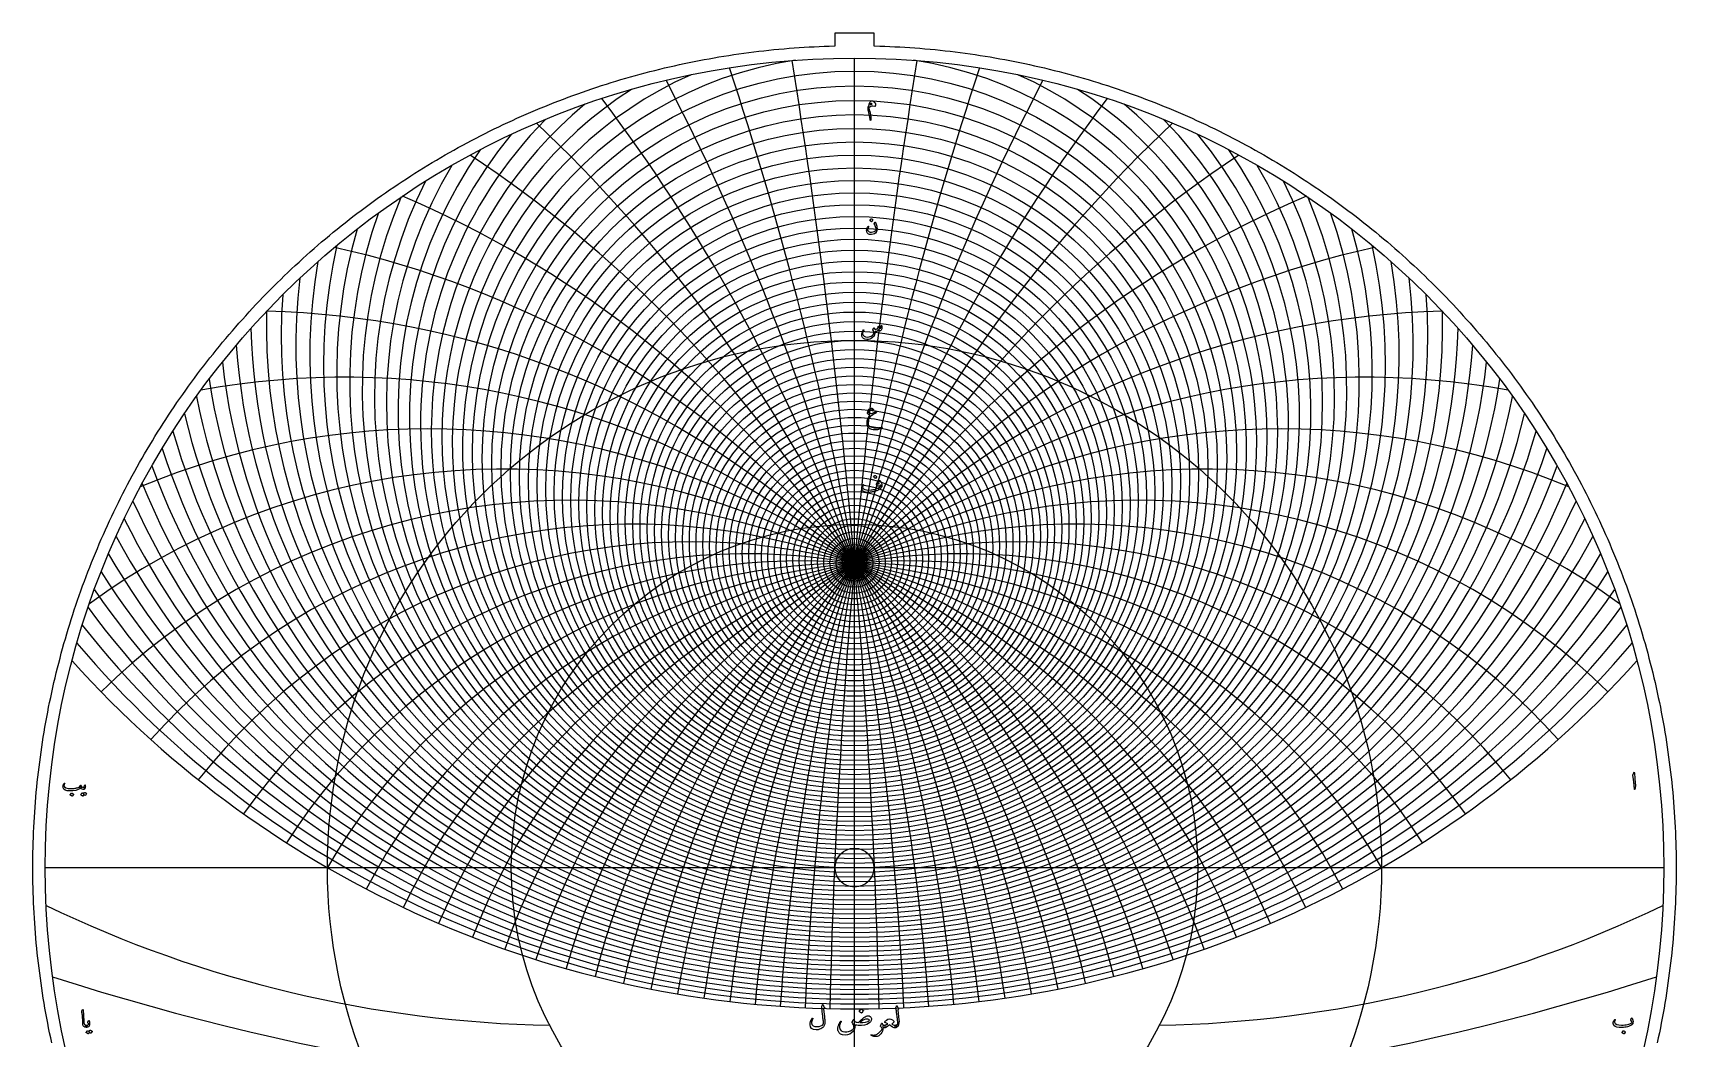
# Model space of a CAD drawing. Header units: millimetres. Extents: x -256 to 256, y -256 to 260.
# Drawn here: x -256 to 256, y -53 to 260 of the extents above; entities that cross this region are included whole.
import ezdxf

# ---------------------------------------------------------------- set-up
doc = ezdxf.new("R2010")
doc.units = ezdxf.units.MM
for name, color, linetype in [('CUT_INNER', 6, 'Continuous'), ('CUT_OUTER', 1, 'Continuous'), ('ENGRAVE', 7, 'Continuous'), ('ENGRAVE_FINE', 8, 'Continuous'), ('TEXT', 5, 'Continuous')]:
    doc.layers.add(name, color=color, linetype=linetype)

msp = doc.modelspace()

# ---------------------------------------------------------------- linework, layer by layer
at = {"layer": 'CUT_INNER'}
msp.add_circle((0, 0), 6.05, dxfattribs=at)
at = {"layer": 'CUT_OUTER'}
msp.add_lwpolyline([(-250.17, -54.57), (-250.5, -53.03), (-250.82, -51.49), (-251.13, -49.95), (-251.43, -48.41), (-251.72, -46.87), (-252.01, -45.32), (-252.28, -43.77), (-252.54, -42.23), (-252.8, -40.68), (-253.04, -39.12), (-253.28, -37.57), (-253.5, -36.02), (-253.72, -34.46), (-253.93, -32.9), (-254.12, -31.34), (-254.31, -29.78), (-254.49, -28.22), (-254.66, -26.66), (-254.82, -25.1), (-254.97, -23.53), (-255.11, -21.97), (-255.24, -20.4), (-255.36, -18.84), (-255.47, -17.27), (-255.57, -15.7), (-255.66, -14.13), (-255.74, -12.56), (-255.81, -10.99), (-255.88, -9.42), (-255.93, -7.85), (-255.97, -6.28), (-256.01, -4.71), (-256.03, -3.14), (-256.05, -1.57), (-256.05, 0), (-256.05, 1.57), (-256.03, 3.14), (-256.01, 4.71), (-255.97, 6.28), (-255.93, 7.85), (-255.88, 9.42), (-255.81, 10.99), (-255.74, 12.56), (-255.66, 14.13), (-255.57, 15.7), (-255.47, 17.27), (-255.36, 18.84), (-255.24, 20.4), (-255.11, 21.97), (-254.97, 23.53), (-254.82, 25.1), (-254.66, 26.66), (-254.49, 28.22), (-254.31, 29.78), (-254.12, 31.34), (-253.93, 32.9), (-253.72, 34.46), (-253.5, 36.02), (-253.28, 37.57), (-253.04, 39.12), (-252.8, 40.68), (-252.54, 42.23), (-252.28, 43.77), (-252.01, 45.32), (-251.72, 46.87), (-251.43, 48.41), (-251.13, 49.95), (-250.82, 51.49), (-250.5, 53.03), (-250.17, 54.57), (-249.83, 56.1), (-249.48, 57.63), (-249.12, 59.16), (-248.75, 60.69), (-248.38, 62.22), (-247.99, 63.74), (-247.59, 65.26), (-247.19, 66.78), (-246.77, 68.29), (-246.35, 69.8), (-245.92, 71.31), (-245.48, 72.82), (-245.02, 74.33), (-244.56, 75.83), (-244.09, 77.33), (-243.61, 78.82), (-243.13, 80.32), (-242.63, 81.81), (-242.12, 83.3), (-241.61, 84.78), (-241.08, 86.26), (-240.55, 87.74), (-240.01, 89.21), (-239.45, 90.68), (-238.89, 92.15), (-238.32, 93.62), (-237.74, 95.08), (-237.16, 96.53), (-236.56, 97.99), (-235.95, 99.44), (-235.34, 100.88), (-234.72, 102.32), (-234.08, 103.76), (-233.44, 105.2), (-232.79, 106.63), (-232.13, 108.05), (-231.47, 109.48), (-230.79, 110.89), (-230.11, 112.31), (-229.41, 113.72), (-228.71, 115.12), (-228, 116.52), (-227.28, 117.92), (-226.55, 119.31), (-225.82, 120.7), (-225.07, 122.08), (-224.32, 123.46), (-223.56, 124.84), (-222.79, 126.21), (-222.01, 127.57), (-221.22, 128.93), (-220.43, 130.29), (-219.62, 131.64), (-218.81, 132.98), (-217.99, 134.32), (-217.16, 135.66), (-216.32, 136.99), (-215.48, 138.31), (-214.63, 139.63), (-213.77, 140.94), (-212.9, 142.25), (-212.02, 143.56), (-211.14, 144.86), (-210.24, 146.15), (-209.34, 147.44), (-208.43, 148.72), (-207.52, 149.99), (-206.59, 151.26), (-205.66, 152.53), (-204.72, 153.79), (-203.77, 155.04), (-202.82, 156.29), (-201.86, 157.53), (-200.89, 158.77), (-199.91, 160), (-198.92, 161.22), (-197.93, 162.44), (-196.93, 163.65), (-195.92, 164.85), (-194.91, 166.05), (-193.88, 167.24), (-192.85, 168.43), (-191.82, 169.61), (-190.77, 170.79), (-189.72, 171.95), (-188.66, 173.11), (-187.6, 174.27), (-186.52, 175.42), (-185.44, 176.56), (-184.36, 177.69), (-183.26, 178.82), (-182.16, 179.94), (-181.05, 181.05), (-179.94, 182.16), (-178.82, 183.26), (-177.69, 184.36), (-176.56, 185.44), (-175.42, 186.52), (-174.27, 187.6), (-173.11, 188.66), (-171.95, 189.72), (-170.79, 190.77), (-169.61, 191.82), (-168.43, 192.85), (-167.24, 193.88), (-166.05, 194.91), (-164.85, 195.92), (-163.65, 196.93), (-162.44, 197.93), (-161.22, 198.92), (-160, 199.91), (-158.77, 200.89), (-157.53, 201.86), (-156.29, 202.82), (-155.04, 203.77), (-153.79, 204.72), (-152.53, 205.66), (-151.26, 206.59), (-149.99, 207.52), (-148.72, 208.43), (-147.44, 209.34), (-146.15, 210.24), (-144.86, 211.14), (-143.56, 212.02), (-142.25, 212.9), (-140.94, 213.77), (-139.63, 214.63), (-138.31, 215.48), (-136.99, 216.32), (-135.66, 217.16), (-134.32, 217.99), (-132.98, 218.81), (-131.64, 219.62), (-130.29, 220.43), (-128.93, 221.22), (-127.57, 222.01), (-126.21, 222.79), (-124.84, 223.56), (-123.46, 224.32), (-122.08, 225.07), (-120.7, 225.82), (-119.31, 226.55), (-117.92, 227.28), (-116.52, 228), (-115.12, 228.71), (-113.72, 229.41), (-112.31, 230.11), (-110.89, 230.79), (-109.48, 231.47), (-108.05, 232.13), (-106.63, 232.79), (-105.2, 233.44), (-103.76, 234.08), (-102.32, 234.72), (-100.88, 235.34), (-99.44, 235.95), (-97.99, 236.56), (-96.53, 237.16), (-95.08, 237.74), (-93.62, 238.32), (-92.15, 238.89), (-90.68, 239.45), (-89.21, 240.01), (-87.74, 240.55), (-86.26, 241.08), (-84.78, 241.61), (-83.3, 242.12), (-81.81, 242.63), (-80.32, 243.13), (-78.82, 243.61), (-77.33, 244.09), (-75.83, 244.56), (-74.33, 245.02), (-72.82, 245.48), (-71.31, 245.92), (-69.8, 246.35), (-68.29, 246.77), (-66.78, 247.19), (-65.26, 247.59), (-63.74, 247.99), (-62.22, 248.38), (-60.69, 248.75), (-59.16, 249.12), (-57.63, 249.48), (-56.1, 249.83), (-54.57, 250.17), (-53.03, 250.5), (-51.49, 250.82), (-49.95, 251.13), (-48.41, 251.43), (-46.87, 251.72), (-45.32, 252.01), (-43.77, 252.28), (-42.23, 252.54), (-40.68, 252.8), (-39.12, 253.04), (-37.57, 253.28), (-36.02, 253.5), (-34.46, 253.72), (-32.9, 253.93), (-31.34, 254.12), (-29.78, 254.31), (-28.22, 254.49), (-26.66, 254.66), (-25.1, 254.82), (-23.53, 254.97), (-21.97, 255.11), (-20.4, 255.24), (-18.84, 255.36), (-17.27, 255.47), (-15.7, 255.57), (-14.13, 255.66), (-12.56, 255.74), (-10.99, 255.81), (-9.42, 255.88), (-7.85, 255.93), (-6.28, 255.97), (-6, 255.98), (-6, 260.05), (6, 260.05), (6, 255.98), (6.28, 255.97), (7.85, 255.93), (9.42, 255.88), (10.99, 255.81), (12.56, 255.74), (14.13, 255.66), (15.7, 255.57), (17.27, 255.47), (18.84, 255.36), (20.4, 255.24), (21.97, 255.11), (23.53, 254.97), (25.1, 254.82), (26.66, 254.66), (28.22, 254.49), (29.78, 254.31), (31.34, 254.12), (32.9, 253.93), (34.46, 253.72), (36.02, 253.5), (37.57, 253.28), (39.12, 253.04), (40.68, 252.8), (42.23, 252.54), (43.77, 252.28), (45.32, 252.01), (46.87, 251.72), (48.41, 251.43), (49.95, 251.13), (51.49, 250.82), (53.03, 250.5), (54.57, 250.17), (56.1, 249.83), (57.63, 249.48), (59.16, 249.12), (60.69, 248.75), (62.22, 248.38), (63.74, 247.99), (65.26, 247.59), (66.78, 247.19), (68.29, 246.77), (69.8, 246.35), (71.31, 245.92), (72.82, 245.48), (74.33, 245.02), (75.83, 244.56), (77.33, 244.09), (78.82, 243.61), (80.32, 243.13), (81.81, 242.63), (83.3, 242.12), (84.78, 241.61), (86.26, 241.08), (87.74, 240.55), (89.21, 240.01), (90.68, 239.45), (92.15, 238.89), (93.62, 238.32), (95.08, 237.74), (96.53, 237.16), (97.99, 236.56), (99.44, 235.95), (100.88, 235.34), (102.32, 234.72), (103.76, 234.08), (105.2, 233.44), (106.63, 232.79), (108.05, 232.13), (109.48, 231.47), (110.89, 230.79), (112.31, 230.11), (113.72, 229.41), (115.12, 228.71), (116.52, 228), (117.92, 227.28), (119.31, 226.55), (120.7, 225.82), (122.08, 225.07), (123.46, 224.32), (124.84, 223.56), (126.21, 222.79), (127.57, 222.01), (128.93, 221.22), (130.29, 220.43), (131.64, 219.62), (132.98, 218.81), (134.32, 217.99), (135.66, 217.16), (136.99, 216.32), (138.31, 215.48), (139.63, 214.63), (140.94, 213.77), (142.25, 212.9), (143.56, 212.02), (144.86, 211.14), (146.15, 210.24), (147.44, 209.34), (148.72, 208.43), (149.99, 207.52), (151.26, 206.59), (152.53, 205.66), (153.79, 204.72), (155.04, 203.77), (156.29, 202.82), (157.53, 201.86), (158.77, 200.89), (160, 199.91), (161.22, 198.92), (162.44, 197.93), (163.65, 196.93), (164.85, 195.92), (166.05, 194.91), (167.24, 193.88), (168.43, 192.85), (169.61, 191.82), (170.79, 190.77), (171.95, 189.72), (173.11, 188.66), (174.27, 187.6), (175.42, 186.52), (176.56, 185.44), (177.69, 184.36), (178.82, 183.26), (179.94, 182.16), (181.05, 181.05), (182.16, 179.94), (183.26, 178.82), (184.36, 177.69), (185.44, 176.56), (186.52, 175.42), (187.6, 174.27), (188.66, 173.11), (189.72, 171.95), (190.77, 170.79), (191.82, 169.61), (192.85, 168.43), (193.88, 167.24), (194.91, 166.05), (195.92, 164.85), (196.93, 163.65), (197.93, 162.44), (198.92, 161.22), (199.91, 160), (200.89, 158.77), (201.86, 157.53), (202.82, 156.29), (203.77, 155.04), (204.72, 153.79), (205.66, 152.53), (206.59, 151.26), (207.52, 149.99), (208.43, 148.72), (209.34, 147.44), (210.24, 146.15), (211.14, 144.86), (212.02, 143.56), (212.9, 142.25), (213.77, 140.94), (214.63, 139.63), (215.48, 138.31), (216.32, 136.99), (217.16, 135.66), (217.99, 134.32), (218.81, 132.98), (219.62, 131.64), (220.43, 130.29), (221.22, 128.93), (222.01, 127.57), (222.79, 126.21), (223.56, 124.84), (224.32, 123.46), (225.07, 122.08), (225.82, 120.7), (226.55, 119.31), (227.28, 117.92), (228, 116.52), (228.71, 115.12), (229.41, 113.72), (230.11, 112.31), (230.79, 110.89), (231.47, 109.48), (232.13, 108.05), (232.79, 106.63), (233.44, 105.2), (234.08, 103.76), (234.72, 102.32), (235.34, 100.88), (235.95, 99.44), (236.56, 97.99), (237.16, 96.53), (237.74, 95.08), (238.32, 93.62), (238.89, 92.15), (239.45, 90.68), (240.01, 89.21), (240.55, 87.74), (241.08, 86.26), (241.61, 84.78), (242.12, 83.3), (242.63, 81.81), (243.13, 80.32), (243.61, 78.82), (244.09, 77.33), (244.56, 75.83), (245.02, 74.33), (245.48, 72.82), (245.92, 71.31), (246.35, 69.8), (246.77, 68.29), (247.19, 66.78), (247.59, 65.26), (247.99, 63.74), (248.38, 62.22), (248.75, 60.69), (249.12, 59.16), (249.48, 57.63), (249.83, 56.1), (250.17, 54.57), (250.5, 53.03), (250.82, 51.49), (251.13, 49.95), (251.43, 48.41), (251.72, 46.87), (252.01, 45.32), (252.28, 43.77), (252.54, 42.23), (252.8, 40.68), (253.04, 39.12), (253.28, 37.57), (253.5, 36.02), (253.72, 34.46), (253.93, 32.9), (254.12, 31.34), (254.31, 29.78), (254.49, 28.22), (254.66, 26.66), (254.82, 25.1), (254.97, 23.53), (255.11, 21.97), (255.24, 20.4), (255.36, 18.84), (255.47, 17.27), (255.57, 15.7), (255.66, 14.13), (255.74, 12.56), (255.81, 10.99), (255.88, 9.42), (255.93, 7.85), (255.97, 6.28), (256.01, 4.71), (256.03, 3.14), (256.05, 1.57), (256.05, 0), (256.05, -1.57), (256.03, -3.14), (256.01, -4.71), (255.97, -6.28), (255.93, -7.85), (255.88, -9.42), (255.81, -10.99), (255.74, -12.56), (255.66, -14.13), (255.57, -15.7), (255.47, -17.27), (255.36, -18.84), (255.24, -20.4), (255.11, -21.97), (254.97, -23.53), (254.82, -25.1), (254.66, -26.66), (254.49, -28.22), (254.31, -29.78), (254.12, -31.34), (253.93, -32.9), (253.72, -34.46), (253.5, -36.02), (253.28, -37.57), (253.04, -39.12), (252.8, -40.68), (252.54, -42.23), (252.28, -43.77), (252.01, -45.32), (251.72, -46.87), (251.43, -48.41), (251.13, -49.95), (250.82, -51.49), (250.5, -53.03), (250.17, -54.57)], dxfattribs=at)
at = {"layer": 'ENGRAVE'}
for points in [[(0, -252.2), (0, 252.2)], [(-252.2, 0), (252.2, 0)]]:
    msp.add_lwpolyline(points, dxfattribs=at)
for centre, radius in [((0, 0), 252.2), ((0, 124.47), 110.1), ((0, 117.84), 96.22), ((0, 112.35), 83.39), ((0, 107.83), 71.42), ((0, 0), 164.25), ((0, 104.13), 60.12), ((0, 101.15), 49.36), ((0, 98.8), 39.02), ((0, 97.03), 29), ((0, 95.8), 19.21), ((0, 0), 106.97), ((0, 95.07), 9.57), ((0, 94.83), 2)]:
    msp.add_circle(centre, radius, dxfattribs=at)
for centre, radius, start, end in [((0, 132.5), 125.33, 113.9824, 66.0176), ((0, 142.24), 142.24, 145.1269, 34.8731), ((0, 154.18), 161.35, 163.8937, 16.1063), ((0, 168.93), 183.3, 178.6432, 1.3568), ((0, 187.46), 209.08, 191.2177, 348.7823), ((0, 211.16), 240.12, 202.3978, 337.6022), ((0, -94.83), 189.66, 30, 150), ((0, -94.83), 189.66, 30, 150), ((0, 242.26), 278.67, 212.599, 327.401), ((0, 284.49), 328.5, 222.0722, 317.9278), ((-88.06, 328.63), 377.8, 244.2948, 268.9415), ((88.06, 328.63), 377.8, 271.0585, 295.7052)]:
    msp.add_arc(centre, radius, start, end, dxfattribs=at)
at = {"layer": 'ENGRAVE_FINE'}
for centre, radius in [((0, 129.1), 119.05), ((0, 127.5), 116.01), ((0, 125.96), 113.03), ((0, 123.04), 107.23), ((0, 121.67), 104.4), ((0, 120.34), 101.63), ((0, 119.07), 98.9), ((0, 116.66), 93.57), ((0, 115.52), 90.97), ((0, 114.42), 88.41), ((0, 113.37), 85.88), ((0, 111.38), 80.94), ((0, 110.44), 78.51), ((0, 109.53), 76.12), ((0, 108.67), 73.75), ((0, 107.03), 69.11), ((0, 106.26), 66.83), ((0, 105.52), 64.57), ((0, 104.81), 62.33), ((0, 103.48), 57.93), ((0, 102.86), 55.76), ((0, 102.26), 53.61), ((0, 101.69), 51.47), ((0, 100.63), 47.26), ((0, 100.14), 45.18), ((0, 99.67), 43.11), ((0, 99.22), 41.06), ((0, 98.4), 36.99), ((0, 98.03), 34.98), ((0, 97.68), 32.98), ((0, 97.34), 30.98), ((0, 96.75), 27.03), ((0, 96.48), 25.06), ((0, 96.23), 23.1), ((0, 96.01), 21.15), ((0, 95.61), 17.27), ((0, 95.45), 15.34), ((0, 95.3), 13.41), ((0, 95.18), 11.49), ((0, 94.98), 7.65), ((0, 94.92), 5.74), ((0, 94.87), 3.82), ((0, 94.84), 1.91)]:
    msp.add_circle(centre, radius, dxfattribs=at)
for centre, radius, start, end in [((0, 130.77), 122.16, 98.6737, 81.3263), ((-2167.82, -94.83), 2176.1, 1.34054, 9.15629), ((-2167.82, -94.83), 2176.1, 1.34054, 9.15629), ((2167.82, -94.83), 2176.1, 170.84371, 178.65946), ((2167.82, -94.83), 2176.1, 170.84371, 178.65946), ((-1075.62, -94.83), 1092.21, 2.68582, 18.35815), ((-1075.62, -94.83), 1092.21, 2.68582, 18.35815), ((1075.62, -94.83), 1092.21, 161.64185, 177.31418), ((1075.62, -94.83), 1092.21, 161.64185, 177.31418), ((0, 134.3), 128.56, 122.7477, 57.2523), ((-707.82, -94.83), 732.79, 4.04068, 27.65271), ((-707.82, -94.83), 732.79, 4.04068, 27.65271), ((707.82, -94.83), 732.79, 152.34729, 175.95932), ((707.82, -94.83), 732.79, 152.34729, 175.95932), ((0, 136.17), 131.87, 129.5881, 50.4119), ((-521.09, -94.83), 554.53, 5.41, 37.0903), ((-521.09, -94.83), 554.53, 5.41, 37.0903), ((521.09, -94.83), 554.53, 142.9097, 174.59), ((521.09, -94.83), 554.53, 142.9097, 174.59), ((0, 138.11), 135.25, 135.3848, 44.6152), ((-406.73, -94.83), 448.77, 6.7991, 46.726), ((-406.73, -94.83), 448.77, 6.7991, 46.726), ((406.73, -94.83), 448.77, 133.274, 173.2009), ((406.73, -94.83), 448.77, 133.274, 173.2009), ((0, 140.14), 138.7, 140.5006, 39.4994), ((-328.5, -94.83), 379.32, 8.2132, 56.6216), ((-328.5, -94.83), 379.32, 8.2132, 56.6216), ((328.5, -94.83), 379.32, 123.3784, 171.7868), ((328.5, -94.83), 379.32, 123.3784, 171.7868), ((0, 144.44), 145.87, 149.3799, 30.6201), ((0, 146.72), 149.59, 153.3359, 26.6641), ((0, 149.11), 153.41, 157.0489, 22.9511), ((-270.86, -94.83), 330.66, 9.6582, 66.8476), ((-270.86, -94.83), 330.66, 9.6582, 66.8476), ((270.86, -94.83), 330.66, 113.1524, 170.3418), ((270.86, -94.83), 330.66, 113.1524, 170.3418), ((0, 151.59), 157.32, 160.5581, 19.4419), ((0, 156.88), 165.48, 167.0789, 12.9211), ((-226.03, -94.83), 295.06, 11.1404, 77.4843), ((-226.03, -94.83), 295.06, 11.1404, 77.4843), ((226.03, -94.83), 295.06, 102.5157, 168.8596), ((226.03, -94.83), 295.06, 102.5157, 168.8596), ((0, 159.69), 169.74, 170.1325, 9.8675), ((0, 162.64), 174.12, 173.0697, 6.9303), ((0, 165.72), 178.64, 175.903, 4.097), ((-189.66, -94.83), 268.22, 12.6665, 88.6231), ((-189.66, -94.83), 268.22, 12.6665, 88.6231), ((189.66, -94.83), 268.22, 91.3769, 167.3335), ((189.66, -94.83), 268.22, 91.3769, 167.3335), ((0, 172.3), 188.12, 181.299, 358.701), ((0, 175.82), 193.09, 183.8781, 356.1219), ((0, 179.52), 198.23, 186.3873, 353.6127), ((-159.14, -94.83), 247.58, 14.244, 100.3651), ((-159.14, -94.83), 247.58, 14.244, 100.3651), ((0, 183.39), 203.56, 188.8321, 351.1679), ((159.14, -94.83), 247.58, 79.6349, 165.756), ((159.14, -94.83), 247.58, 79.6349, 165.756), ((0, 191.72), 214.81, 193.5486, 346.4514), ((-132.8, -94.83), 231.53, 15.8814, 112.8152), ((-132.8, -94.83), 231.53, 15.8814, 112.8152), ((0, 196.21), 220.76, 195.8287, 344.1713), ((132.8, -94.83), 231.53, 67.1848, 164.1186), ((132.8, -94.83), 231.53, 67.1848, 164.1186), ((0, 200.94), 226.95, 198.0615, 341.9385), ((-109.5, -94.83), 219, 17.588, 126.0659), ((-109.5, -94.83), 219, 17.588, 126.0659), ((0, 205.91), 233.4, 200.2503, 339.7497), ((109.5, -94.83), 219, 53.9341, 162.412), ((109.5, -94.83), 219, 53.9341, 162.412), ((-88.44, -94.83), 209.27, 19.3743, 134.3771), ((-88.44, -94.83), 209.27, 19.3743, 134.3771), ((0, 216.69), 247.14, 204.5066, 335.4934), ((88.44, -94.83), 209.27, 45.6229, 160.6257), ((88.44, -94.83), 209.27, 45.6229, 160.6257), ((0, 222.55), 254.47, 206.5791, 333.4209), ((0, 228.74), 262.15, 208.6174, 331.3826), ((-69.03, -94.83), 201.83, 21.2526, 138.1192), ((-69.03, -94.83), 201.83, 21.2526, 138.1192), ((69.03, -94.83), 201.83, 41.8808, 158.7474), ((69.03, -94.83), 201.83, 41.8808, 158.7474), ((0, 235.3), 270.21, 210.6235, 329.3765), ((-50.82, -94.83), 196.35, 23.2367, 141.5018), ((-50.82, -94.83), 196.35, 23.2367, 141.5018), ((-33.44, -94.83), 192.59, 25.3429, 144.5804), ((-33.44, -94.83), 192.59, 25.3429, 144.5804), ((33.44, -94.83), 192.59, 35.4196, 154.6571), ((33.44, -94.83), 192.59, 35.4196, 154.6571), ((50.82, -94.83), 196.35, 38.4982, 156.7633), ((50.82, -94.83), 196.35, 38.4982, 156.7633), ((-16.59, -94.83), 190.38, 27.5899, 147.4006), ((-16.59, -94.83), 190.38, 27.5899, 147.4006), ((16.59, -94.83), 190.38, 32.5994, 152.4101), ((16.59, -94.83), 190.38, 32.5994, 152.4101), ((0, 249.66), 287.58, 214.5457, 325.4543), ((0, 257.53), 296.97, 216.4651, 323.5349), ((0, 265.93), 306.88, 218.3584, 321.6416), ((0, 274.89), 317.37, 220.2271, 319.7729), ((0, 744.8), 817.93, 252.21055, 287.78945)]:
    msp.add_arc(centre, radius, start, end, dxfattribs=at)
at = {"layer": 'TEXT'}
for points in [[(4.51, 237.44), (4.53, 237.55), (4.56, 237.67), (4.58, 237.78), (4.61, 237.9), (4.65, 238.01), (4.68, 238.12), (4.73, 238.23), (4.78, 238.34), (4.88, 238.53), (4.99, 238.68), (5.11, 238.79), (5.23, 238.85), (5.41, 238.88), (5.6, 238.85), (5.82, 238.74), (6.05, 238.57), (6.12, 238.52), (6.18, 238.46), (6.24, 238.4), (6.3, 238.34), (6.36, 238.28), (6.41, 238.21), (6.47, 238.15), (6.53, 238.08), (6.55, 238.04), (6.57, 238), (6.58, 237.96), (6.58, 237.92), (6.56, 237.78), (6.54, 237.64), (6.51, 237.53), (6.5, 237.43), (6.48, 237.34), (6.47, 237.28), (6.45, 237.23), (6.45, 237.21), (6.42, 237.17), (6.4, 237.15), (6.36, 237.14), (6.32, 237.15), (5.76, 237.23), (5.27, 237.18), (4.86, 237.01), (4.51, 236.71), (4.49, 236.68), (4.48, 236.64), (4.47, 236.6), (4.48, 236.57), (4.61, 236.08), (4.73, 235.57), (4.85, 235.04), (4.96, 234.49), (5.08, 233.75), (5.14, 233.22), (5.11, 232.9), (5.02, 232.78), (4.98, 232.79), (4.94, 232.82), (4.92, 232.88), (4.91, 232.97), (4.89, 233.15), (4.86, 233.33), (4.83, 233.52), (4.8, 233.72), (4.76, 233.93), (4.71, 234.14), (4.66, 234.36), (4.6, 234.59), (4.42, 235.34), (4.29, 235.94), (4.23, 236.38), (4.23, 236.67), (4.25, 236.8), (4.28, 236.92), (4.31, 237.04), (4.34, 237.14), (4.38, 237.23), (4.42, 237.31), (4.47, 237.38), (4.51, 237.44)], [(4.89, 237.71), (4.96, 237.73), (5.03, 237.76), (5.1, 237.78), (5.18, 237.8), (5.26, 237.82), (5.35, 237.84), (5.43, 237.85), (5.52, 237.87), (5.4, 237.96), (5.29, 238.02), (5.2, 238.05), (5.12, 238.05), (5.04, 238), (4.97, 237.93), (4.92, 237.83), (4.89, 237.71)], [(6.5, 201.03), (6.56, 200.91), (6.62, 200.78), (6.68, 200.65), (6.74, 200.51), (6.79, 200.37), (6.84, 200.21), (6.88, 200.05), (6.92, 199.89), (6.96, 199.72), (6.99, 199.56), (7.01, 199.39), (7.02, 199.23), (7.02, 199.07), (7.02, 198.91), (7, 198.75), (6.98, 198.59), (6.95, 198.42), (6.9, 198.27), (6.84, 198.12), (6.76, 197.99), (6.51, 197.7), (6.19, 197.47), (5.78, 197.32), (5.29, 197.23), (4.94, 197.22), (4.63, 197.27), (4.37, 197.37), (4.14, 197.53), (3.98, 197.73), (3.86, 197.97), (3.8, 198.24), (3.79, 198.55), (3.83, 198.87), (3.92, 199.18), (4.05, 199.48), (4.23, 199.76), (4.26, 199.8), (4.29, 199.82), (4.31, 199.82), (4.34, 199.81), (4.36, 199.79), (4.37, 199.75), (4.36, 199.71), (4.33, 199.66), (4.15, 199.3), (4.06, 198.98), (4.07, 198.69), (4.16, 198.44), (4.33, 198.23), (4.57, 198.09), (4.88, 198), (5.25, 197.97), (5.71, 198.02), (6.12, 198.14), (6.48, 198.33), (6.79, 198.6), (6.79, 198.61), (6.8, 198.63), (6.8, 198.65), (6.8, 198.67), (6.79, 198.85), (6.75, 199.06), (6.69, 199.3), (6.59, 199.58), (6.54, 199.71), (6.49, 199.84), (6.44, 199.96), (6.39, 200.07), (6.34, 200.16), (6.29, 200.25), (6.25, 200.33), (6.21, 200.4), (6.18, 200.43), (6.17, 200.46), (6.17, 200.49), (6.18, 200.52), (6.39, 201.06), (6.41, 201.09), (6.44, 201.09), (6.47, 201.08), (6.5, 201.03)], [(5.16, 202.12), (5.17, 202.13), (5.18, 202.14), (5.2, 202.14), (5.22, 202.14), (5.36, 202.08), (5.49, 202.01), (5.62, 201.93), (5.73, 201.83), (5.75, 201.82), (5.75, 201.8), (5.75, 201.79), (5.74, 201.78), (5.4, 201.22), (5.39, 201.21), (5.37, 201.21), (5.35, 201.21), (5.33, 201.23), (5.31, 201.25), (5.27, 201.27), (5.23, 201.3), (5.17, 201.33), (5.11, 201.38), (5.02, 201.43), (4.93, 201.48), (4.82, 201.55), (4.8, 201.56), (4.8, 201.57), (4.8, 201.58), (4.8, 201.59)], [(8.28, 168.84), (8.29, 168.87), (8.31, 168.89), (8.33, 168.9), (8.35, 168.91), (8.38, 168.9), (8.41, 168.89), (8.43, 168.87), (8.45, 168.85), (8.49, 168.76), (8.52, 168.65), (8.54, 168.51), (8.54, 168.36), (8.53, 168.1), (8.48, 167.86), (8.4, 167.63), (8.29, 167.41), (8.25, 167.36), (8.21, 167.32), (8.16, 167.29), (8.11, 167.27), (7.94, 167.26), (7.75, 167.29), (7.54, 167.37), (7.32, 167.49), (7.14, 167.23), (6.92, 167.07), (6.67, 166.98), (6.39, 166.98), (6.38, 166.83), (6.36, 166.68), (6.35, 166.54), (6.33, 166.41), (6.3, 166.28), (6.27, 166.15), (6.24, 166.03), (6.2, 165.91), (6.11, 165.7), (5.99, 165.5), (5.84, 165.32), (5.66, 165.16), (5.24, 164.87), (4.79, 164.68), (4.32, 164.56), (3.83, 164.53), (3.27, 164.61), (2.83, 164.81), (2.5, 165.13), (2.29, 165.57), (2.27, 165.73), (2.26, 165.92), (2.28, 166.13), (2.32, 166.38), (2.39, 166.65), (2.49, 166.93), (2.61, 167.23), (2.77, 167.53), (2.78, 167.55), (2.79, 167.56), (2.81, 167.57), (2.83, 167.57), (2.85, 167.57), (2.87, 167.56), (2.88, 167.56), (2.9, 167.54), (2.9, 167.52), (2.91, 167.5), (2.9, 167.48), (2.9, 167.46), (2.7, 167.06), (2.58, 166.73), (2.52, 166.47), (2.53, 166.28), (2.72, 165.87), (3, 165.56), (3.4, 165.38), (3.9, 165.3), (4.6, 165.34), (5.19, 165.52), (5.67, 165.83), (6.05, 166.27), (6.04, 166.56), (6, 166.87), (5.9, 167.2), (5.76, 167.54), (5.75, 167.57), (5.74, 167.6), (5.73, 167.63), (5.74, 167.65), (5.78, 167.73), (5.82, 167.81), (5.85, 167.88), (5.89, 167.95), (5.92, 168.01), (5.95, 168.06), (5.98, 168.11), (6, 168.15), (6.02, 168.16), (6.03, 168.17), (6.05, 168.17), (6.07, 168.15), (6.08, 168.14), (6.09, 168.13), (6.11, 168.11), (6.13, 168.08), (6.15, 168.05), (6.17, 168.01), (6.2, 167.97), (6.23, 167.92), (6.28, 167.83), (6.33, 167.76), (6.37, 167.72), (6.4, 167.7), (6.59, 167.69), (6.78, 167.72), (6.97, 167.8), (7.16, 167.93), (7.22, 168.01), (7.29, 168.15), (7.36, 168.35), (7.42, 168.6), (7.43, 168.62), (7.44, 168.64), (7.46, 168.66), (7.48, 168.67), (7.5, 168.68), (7.52, 168.68), (7.54, 168.68), (7.56, 168.67), (7.59, 168.62), (7.6, 168.54), (7.59, 168.41), (7.57, 168.25), (7.72, 168.16), (7.87, 168.1), (8.04, 168.07), (8.22, 168.07), (8.21, 168.13), (8.21, 168.17), (8.2, 168.2), (8.18, 168.23), (8.16, 168.25), (8.15, 168.27), (8.15, 168.29), (8.15, 168.31)], [(5.02, 143.1), (5.13, 143.13), (5.25, 143.13), (5.39, 143.1), (5.53, 143.03), (5.6, 142.99), (5.67, 142.94), (5.73, 142.9), (5.79, 142.85), (5.84, 142.81), (5.88, 142.76), (5.92, 142.72), (5.95, 142.68), (5.97, 142.63), (5.96, 142.61), (5.93, 142.6), (5.86, 142.6), (5.42, 142.63), (5.02, 142.54), (4.65, 142.32), (4.31, 141.98), (4.3, 141.96), (4.3, 141.93), (4.31, 141.91), (4.33, 141.88), (4.6, 141.69), (4.88, 141.55), (5.19, 141.49), (5.52, 141.49), (5.58, 141.5), (5.66, 141.53), (5.75, 141.58), (5.86, 141.64), (6.07, 141.76), (6.25, 141.87), (6.4, 141.96), (6.53, 142.04), (6.64, 142.11), (6.72, 142.16), (6.79, 142.2), (6.82, 142.22), (6.88, 142.24), (6.9, 142.22), (6.91, 142.17), (6.89, 142.09), (6.81, 141.89), (6.74, 141.74), (6.68, 141.63), (6.63, 141.59), (6.48, 141.52), (6.33, 141.43), (6.16, 141.34), (5.98, 141.23), (5.8, 141.12), (5.61, 140.99), (5.41, 140.85), (5.2, 140.7), (4.78, 140.33), (4.46, 139.89), (4.24, 139.39), (4.12, 138.82), (4.12, 138.51), (4.17, 138.23), (4.27, 137.96), (4.43, 137.72), (4.82, 137.39), (5.4, 137.17), (6.17, 137.05), (7.12, 137.04), (7.27, 137.05), (7.43, 137.06), (7.6, 137.07), (7.78, 137.09), (7.97, 137.12), (8.17, 137.15), (8.38, 137.18), (8.61, 137.22), (8.65, 137.22), (8.68, 137.22), (8.69, 137.21), (8.7, 137.2), (8.67, 137.12), (8.52, 137.01), (8.27, 136.86), (7.91, 136.67), (7.69, 136.57), (7.5, 136.49), (7.34, 136.44), (7.2, 136.42), (6.69, 136.38), (6.23, 136.38), (5.81, 136.4), (5.44, 136.46), (4.75, 136.72), (4.26, 137.14), (3.98, 137.71), (3.9, 138.43), (3.99, 139.19), (4.18, 139.86), (4.47, 140.44), (4.88, 140.93), (4.62, 141.05), (4.4, 141.17), (4.24, 141.29), (4.12, 141.41), (4.09, 141.46), (4.07, 141.52), (4.06, 141.57), (4.06, 141.64), (4.08, 141.81), (4.12, 141.97), (4.17, 142.12), (4.24, 142.26), (4.41, 142.55), (4.6, 142.78), (4.8, 142.97), (5.02, 143.1)], [(7.61, 120.62), (7.75, 120.63), (7.9, 120.57), (8.04, 120.45), (8.18, 120.26), (8.31, 120.02), (8.41, 119.72), (8.47, 119.39), (8.51, 119), (8.51, 118.86), (8.5, 118.73), (8.48, 118.61), (8.44, 118.5), (8.31, 118.28), (8.12, 118.07), (7.87, 117.87), (7.54, 117.68), (7.36, 117.59), (7.18, 117.51), (6.98, 117.43), (6.79, 117.35), (6.58, 117.29), (6.37, 117.22), (6.15, 117.17), (5.93, 117.11), (5.7, 117.06), (5.48, 117.02), (5.26, 116.99), (5.05, 116.96), (4.84, 116.93), (4.64, 116.91), (4.44, 116.9), (4.25, 116.9), (3.44, 116.97), (2.84, 117.18), (2.46, 117.54), (2.3, 118.04), (2.29, 118.16), (2.3, 118.29), (2.32, 118.44), (2.35, 118.61), (2.4, 118.79), (2.47, 118.97), (2.55, 119.14), (2.66, 119.3), (2.68, 119.32), (2.69, 119.34), (2.72, 119.34), (2.74, 119.35), (2.76, 119.34), (2.78, 119.33), (2.8, 119.32), (2.81, 119.3), (2.81, 119.27), (2.81, 119.25), (2.8, 119.23), (2.79, 119.21), (2.59, 118.82), (2.53, 118.49), (2.59, 118.22), (2.79, 118), (3.22, 117.78), (3.77, 117.65), (4.42, 117.6), (5.18, 117.66), (5.51, 117.7), (5.85, 117.77), (6.18, 117.85), (6.52, 117.95), (6.85, 118.06), (7.19, 118.19), (7.52, 118.34), (7.86, 118.5), (8.03, 118.6), (8.17, 118.71), (8.26, 118.83), (8.31, 118.96), (8.28, 119.04), (8.24, 119.12), (8.19, 119.19), (8.12, 119.26), (8.11, 119.26), (8.1, 119.26), (8.09, 119.25), (8.07, 119.22), (7.97, 119.06), (7.85, 118.93), (7.72, 118.85), (7.58, 118.8), (7.32, 118.8), (7.12, 118.88), (6.98, 119.03), (6.9, 119.27), (6.9, 119.48), (6.97, 119.73), (7.11, 120.03), (7.31, 120.38), (7.38, 120.46), (7.45, 120.53), (7.53, 120.58), (7.61, 120.62)], [(6.33, 122.17), (6.33, 122.18), (6.35, 122.19), (6.36, 122.19), (6.38, 122.19), (6.52, 122.13), (6.66, 122.06), (6.78, 121.98), (6.9, 121.88), (6.91, 121.87), (6.92, 121.85), (6.91, 121.84), (6.91, 121.82), (6.56, 121.27), (6.55, 121.26), (6.54, 121.25), (6.52, 121.26), (6.49, 121.28), (6.47, 121.29), (6.44, 121.31), (6.4, 121.34), (6.34, 121.38), (6.27, 121.42), (6.19, 121.47), (6.09, 121.53), (5.98, 121.6), (5.97, 121.61), (5.96, 121.62), (5.96, 121.63), (5.97, 121.64)], [(7.69, 119.59), (7.72, 119.63), (7.72, 119.66), (7.71, 119.69), (7.68, 119.72), (7.56, 119.8), (7.45, 119.82), (7.36, 119.78), (7.28, 119.68), (7.27, 119.65), (7.26, 119.62), (7.27, 119.6), (7.28, 119.58), (7.39, 119.52), (7.49, 119.5), (7.59, 119.52), (7.69, 119.59)], [(-241.08, 25.36), (-241.08, 25.35), (-241.07, 25.35), (-241.06, 25.35), (-241.06, 25.34), (-241.05, 25.34), (-241.04, 25.33), (-241.04, 25.33), (-241.03, 25.32), (-240.97, 25.25), (-240.94, 25.14), (-240.96, 25.01), (-241.01, 24.84), (-241.05, 24.74), (-241.1, 24.68), (-241.15, 24.65), (-241.2, 24.66), (-241.23, 24.67), (-241.25, 24.68), (-241.26, 24.68), (-241.28, 24.67), (-241.91, 24.32), (-242.67, 24.08), (-243.55, 23.94), (-244.56, 23.9), (-245.37, 23.97), (-245.99, 24.15), (-246.4, 24.45), (-246.62, 24.87), (-246.65, 25.07), (-246.66, 25.27), (-246.64, 25.46), (-246.6, 25.66), (-246.53, 25.84), (-246.46, 26), (-246.37, 26.14), (-246.26, 26.27), (-246.24, 26.29), (-246.22, 26.3), (-246.2, 26.3), (-246.18, 26.3), (-246.16, 26.29), (-246.14, 26.28), (-246.13, 26.27), (-246.12, 26.25), (-246.11, 26.23), (-246.11, 26.21), (-246.12, 26.19), (-246.14, 26.16), (-246.25, 25.99), (-246.33, 25.83), (-246.36, 25.67), (-246.36, 25.52), (-246.17, 25.14), (-245.74, 24.86), (-245.07, 24.7), (-244.16, 24.64), (-243.91, 24.64), (-243.66, 24.65), (-243.41, 24.67), (-243.16, 24.7), (-242.91, 24.74), (-242.66, 24.78), (-242.42, 24.83), (-242.18, 24.89), (-241.95, 24.95), (-241.76, 25.02), (-241.62, 25.08), (-241.51, 25.15), (-241.47, 25.18), (-241.43, 25.23), (-241.4, 25.28), (-241.37, 25.34), (-241.34, 25.4), (-241.31, 25.47), (-241.28, 25.55), (-241.25, 25.63), (-241.24, 25.65), (-241.23, 25.68), (-241.21, 25.69), (-241.18, 25.71), (-241.15, 25.71), (-241.12, 25.71), (-241.09, 25.7), (-241.07, 25.68), (-241.05, 25.66), (-241.04, 25.63), (-241.03, 25.59), (-241.04, 25.54)], [(-241.32, 24.74), (-241.4, 24.82), (-241.44, 24.92), (-241.45, 25.04), (-241.41, 25.18), (-241.33, 25.31), (-241.25, 25.38), (-241.18, 25.41), (-241.12, 25.39), (-240.83, 25.2), (-240.54, 25.06), (-240.25, 24.98), (-239.96, 24.96), (-239.95, 24.97), (-239.94, 24.97), (-239.94, 24.98), (-239.94, 24.99), (-239.95, 25.02), (-239.97, 25.06), (-240, 25.11), (-240.05, 25.17), (-240.06, 25.19), (-240.07, 25.21), (-240.07, 25.23), (-240.07, 25.25), (-239.88, 25.78), (-239.88, 25.8), (-239.86, 25.82), (-239.85, 25.83), (-239.84, 25.83), (-239.82, 25.83), (-239.81, 25.82), (-239.8, 25.81), (-239.79, 25.79), (-239.73, 25.62), (-239.7, 25.45), (-239.69, 25.27), (-239.7, 25.1), (-239.74, 24.89), (-239.79, 24.72), (-239.85, 24.59), (-239.93, 24.49), (-239.99, 24.44), (-240.04, 24.4), (-240.09, 24.38), (-240.14, 24.37), (-240.4, 24.36), (-240.68, 24.42), (-240.99, 24.55), (-241.32, 24.74)], [(242.83, 29.52), (242.9, 29.67), (242.96, 29.72), (243, 29.67), (243.04, 29.54), (243.21, 27.64), (243.32, 26.48), (243.34, 25.55), (243.28, 24.85), (243.14, 24.39), (243.12, 24.35), (243.1, 24.33), (243.08, 24.33), (243.06, 24.34), (243.04, 24.37), (243.04, 24.4), (243.03, 24.43), (243.03, 24.48), (243.03, 24.81), (243.01, 25.17), (242.98, 25.54), (242.93, 25.94), (242.92, 26.04), (242.89, 26.32), (242.84, 26.78), (242.77, 27.41), (242.6, 28.81), (242.6, 28.89), (242.6, 28.95), (242.61, 29.02), (242.63, 29.07)], [(-244.02, 23.21), (-244.01, 23.22), (-244, 23.22), (-243.98, 23.22), (-243.96, 23.22), (-243.81, 23.16), (-243.66, 23.09), (-243.53, 23), (-243.41, 22.9), (-243.39, 22.88), (-243.39, 22.87), (-243.39, 22.85), (-243.4, 22.83), (-243.76, 22.25), (-243.78, 22.23), (-243.79, 22.23), (-243.82, 22.24), (-243.84, 22.25), (-243.86, 22.27), (-243.9, 22.29), (-243.94, 22.32), (-244, 22.36), (-244.08, 22.41), (-244.16, 22.46), (-244.27, 22.53), (-244.38, 22.59), (-244.4, 22.61), (-244.41, 22.62), (-244.41, 22.63), (-244.4, 22.64)], [(-239.94, 23.42), (-239.93, 23.43), (-239.92, 23.44), (-239.9, 23.44), (-239.88, 23.44), (-239.8, 23.41), (-239.73, 23.38), (-239.66, 23.34), (-239.59, 23.31), (-239.52, 23.27), (-239.45, 23.22), (-239.39, 23.17), (-239.33, 23.12), (-239.31, 23.11), (-239.31, 23.09), (-239.31, 23.07), (-239.32, 23.05), (-239.69, 22.46), (-239.7, 22.46), (-239.72, 22.46), (-239.74, 22.46), (-239.76, 22.48), (-239.78, 22.49), (-239.8, 22.51), (-239.84, 22.54), (-239.89, 22.57), (-239.95, 22.6), (-240.02, 22.65), (-240.11, 22.69), (-240.2, 22.75), (-240.5, 22.29), (-240.51, 22.28), (-240.53, 22.28), (-240.55, 22.28), (-240.57, 22.3), (-240.59, 22.32), (-240.63, 22.34), (-240.68, 22.37), (-240.74, 22.41), (-240.81, 22.46), (-240.9, 22.51), (-241, 22.57), (-241.12, 22.64), (-241.13, 22.65), (-241.13, 22.66), (-241.13, 22.68), (-241.12, 22.69), (-240.74, 23.25), (-240.73, 23.26), (-240.72, 23.27), (-240.7, 23.27), (-240.68, 23.27), (-240.62, 23.25), (-240.55, 23.22), (-240.49, 23.2), (-240.43, 23.16), (-240.38, 23.13), (-240.32, 23.09), (-240.27, 23.05), (-240.22, 23.01)], [(-240.54, -44.2), (-240.52, -44.18), (-240.51, -44.16), (-240.5, -44.15), (-240.48, -44.15), (-240.47, -44.16), (-240.45, -44.19), (-240.43, -44.24), (-240.42, -44.32), (-240.36, -44.89), (-240.31, -45.43), (-240.27, -45.92), (-240.24, -46.37), (-240.22, -46.75), (-240.2, -47.09), (-240.18, -47.4), (-240.17, -47.66), (-240.16, -47.88), (-240.15, -48.07), (-240.14, -48.21), (-240.14, -48.32), (-240.07, -48.63), (-239.91, -48.86), (-239.68, -49.01), (-239.36, -49.08), (-239.27, -49.1), (-239.22, -49.15), (-239.19, -49.24), (-239.2, -49.36), (-239.24, -49.54), (-239.27, -49.67), (-239.32, -49.75), (-239.36, -49.77), (-239.81, -49.71), (-240.14, -49.54), (-240.35, -49.24), (-240.45, -48.83), (-240.46, -48.63), (-240.47, -48.43), (-240.49, -48.23), (-240.5, -48.04), (-240.5, -47.84), (-240.51, -47.64), (-240.52, -47.43), (-240.53, -47.23), (-240.54, -46.85), (-240.57, -46.51), (-240.59, -46.2), (-240.62, -45.93), (-240.66, -45.67), (-240.7, -45.4), (-240.75, -45.1), (-240.81, -44.8), (-240.82, -44.74), (-240.81, -44.69), (-240.8, -44.64), (-240.79, -44.6)], [(-9.99, -42.74), (-9.97, -42.71), (-9.95, -42.69), (-9.93, -42.67), (-9.9, -42.67), (-9.86, -42.67), (-9.84, -42.69), (-9.82, -42.72), (-9.8, -42.76), (-9.71, -42.98), (-9.61, -43.17), (-9.51, -43.33), (-9.4, -43.46), (-9.37, -43.51), (-9.36, -43.56), (-9.37, -43.63), (-9.41, -43.7), (-9.43, -43.73), (-9.46, -43.76), (-9.48, -43.79), (-9.5, -43.82), (-9.52, -43.85), (-9.53, -43.87), (-9.55, -43.9), (-9.57, -43.92), (-9.59, -43.96), (-9.61, -44), (-9.62, -44.05), (-9.62, -44.11), (-9.61, -44.28), (-9.6, -44.46), (-9.58, -44.66), (-9.56, -44.87), (-9.53, -45.1), (-9.5, -45.34), (-9.47, -45.6), (-9.44, -45.87), (-9.4, -46.15), (-9.37, -46.4), (-9.34, -46.64), (-9.32, -46.86), (-9.3, -47.07), (-9.28, -47.26), (-9.27, -47.44), (-9.26, -47.6), (-9.24, -48.09), (-9.28, -48.54), (-9.37, -48.97), (-9.52, -49.38), (-9.66, -49.61), (-9.87, -49.83), (-10.17, -50.03), (-10.53, -50.22), (-10.93, -50.37), (-11.31, -50.48), (-11.66, -50.54), (-11.99, -50.56), (-12.8, -50.44), (-13.39, -50.14), (-13.74, -49.63), (-13.86, -48.93), (-13.82, -48.41), (-13.68, -47.9), (-13.45, -47.4), (-13.13, -46.91), (-13.1, -46.88), (-13.08, -46.86), (-13.05, -46.86), (-13.02, -46.86), (-12.99, -46.87), (-12.97, -46.89), (-12.95, -46.91), (-12.94, -46.93), (-12.94, -46.96), (-12.94, -46.99), (-12.95, -47.02), (-12.96, -47.05), (-13.18, -47.49), (-13.34, -47.85), (-13.42, -48.16), (-13.44, -48.4), (-13.28, -48.92), (-12.93, -49.28), (-12.39, -49.48), (-11.67, -49.53), (-11.01, -49.46), (-10.46, -49.3), (-10, -49.04), (-9.64, -48.69), (-9.65, -48.52), (-9.66, -48.32), (-9.68, -48.1), (-9.71, -47.84), (-9.74, -47.56), (-9.77, -47.25), (-9.82, -46.9), (-9.87, -46.53), (-9.91, -46.15), (-9.96, -45.77), (-10, -45.4), (-10.04, -45.03), (-10.08, -44.67), (-10.11, -44.32), (-10.14, -43.97), (-10.17, -43.63), (-10.2, -43.3), (-10.2, -43.26), (-10.2, -43.23), (-10.19, -43.19), (-10.18, -43.16)], [(1.98, -44.12), (1.99, -44.11), (2.01, -44.1), (2.03, -44.1), (2.06, -44.1), (2.24, -44.18), (2.42, -44.27), (2.59, -44.38), (2.74, -44.51), (2.76, -44.53), (2.77, -44.55), (2.76, -44.57), (2.75, -44.59), (2.3, -45.32), (2.28, -45.34), (2.26, -45.34), (2.23, -45.33), (2.2, -45.31), (2.17, -45.29), (2.13, -45.26), (2.07, -45.22), (2, -45.18), (1.91, -45.12), (1.8, -45.05), (1.67, -44.97), (1.52, -44.89), (1.5, -44.87), (1.5, -44.86), (1.5, -44.84), (1.5, -44.83)], [(12.93, -43.55), (13, -43.39), (13.05, -43.27), (13.09, -43.17), (13.11, -43.11), (13.12, -43.08), (13.15, -43.05), (13.17, -43.03), (13.2, -43.03), (13.24, -43.03), (13.27, -43.05), (13.29, -43.08), (13.31, -43.12), (13.39, -43.33), (13.49, -43.52), (13.6, -43.68), (13.73, -43.83), (13.76, -43.88), (13.77, -43.93), (13.76, -43.99), (13.72, -44.05), (13.5, -44.35), (13.52, -44.49), (13.53, -44.62), (13.55, -44.75), (13.56, -44.88), (13.58, -45), (13.59, -45.12), (13.61, -45.24), (13.62, -45.36), (13.75, -46.45), (13.84, -47.3), (13.87, -47.91), (13.84, -48.28), (13.66, -48.96), (13.42, -49.47), (13.13, -49.79), (12.78, -49.94), (12.77, -49.94), (12.76, -49.94), (12.75, -49.94), (12.74, -49.94), (12.68, -49.88), (12.65, -49.76), (12.63, -49.56), (12.63, -49.3), (12.64, -49.2), (12.67, -49.13), (12.72, -49.08), (12.78, -49.07), (13.02, -49.02), (13.23, -48.93), (13.39, -48.8), (13.51, -48.63), (13.51, -48.43), (13.49, -48.2), (13.47, -47.94), (13.44, -47.65), (13.41, -47.34), (13.37, -47), (13.32, -46.64), (13.27, -46.25), (13.23, -45.87), (13.18, -45.52), (13.14, -45.22), (13.11, -44.95), (13.08, -44.73), (13.05, -44.54), (13.03, -44.39), (13.02, -44.28), (12.92, -43.72), (12.92, -43.67), (12.92, -43.62), (12.93, -43.58), (12.93, -43.55)], [(-238.9, -48.14), (-238.68, -47.66), (-238.65, -47.61), (-238.61, -47.59), (-238.58, -47.6), (-238.54, -47.65), (-238.47, -47.8), (-238.42, -47.95), (-238.38, -48.11), (-238.35, -48.28), (-238.35, -48.45), (-238.36, -48.63), (-238.38, -48.82), (-238.42, -49.01), (-238.55, -49.35), (-238.75, -49.58), (-239.02, -49.73), (-239.36, -49.77), (-239.4, -49.75), (-239.44, -49.67), (-239.48, -49.55), (-239.52, -49.38), (-239.54, -49.29), (-239.53, -49.21), (-239.52, -49.15), (-239.49, -49.11), (-239.46, -49.09), (-239.43, -49.08), (-239.4, -49.08), (-239.36, -49.08), (-239.15, -49.07), (-238.96, -49.03), (-238.8, -48.95), (-238.67, -48.83), (-238.67, -48.82), (-238.66, -48.81), (-238.67, -48.79), (-238.67, -48.77), (-238.7, -48.67), (-238.75, -48.55), (-238.81, -48.44), (-238.88, -48.33), (-238.91, -48.28), (-238.92, -48.24), (-238.91, -48.19), (-238.9, -48.14)], [(-238.21, -50.65), (-238.2, -50.64), (-238.18, -50.63), (-238.17, -50.63), (-238.15, -50.63), (-238.07, -50.66), (-238, -50.69), (-237.92, -50.73), (-237.86, -50.76), (-237.79, -50.8), (-237.72, -50.85), (-237.66, -50.9), (-237.6, -50.95), (-237.58, -50.97), (-237.58, -50.98), (-237.58, -51), (-237.59, -51.02), (-237.96, -51.61), (-237.97, -51.62), (-237.99, -51.62), (-238.01, -51.61), (-238.03, -51.59), (-238.05, -51.58), (-238.07, -51.56), (-238.11, -51.53), (-238.16, -51.5), (-238.22, -51.47), (-238.29, -51.43), (-238.38, -51.38), (-238.47, -51.32), (-238.77, -51.78), (-238.78, -51.79), (-238.8, -51.8), (-238.82, -51.79), (-238.84, -51.77), (-238.86, -51.76), (-238.9, -51.73), (-238.95, -51.7), (-239.01, -51.66), (-239.08, -51.62), (-239.17, -51.56), (-239.27, -51.5), (-239.38, -51.43), (-239.4, -51.42), (-239.4, -51.41), (-239.4, -51.4), (-239.39, -51.38), (-239.01, -50.82), (-239, -50.81), (-238.99, -50.8), (-238.97, -50.8), (-238.95, -50.8), (-238.89, -50.82), (-238.82, -50.85), (-238.76, -50.88), (-238.7, -50.91), (-238.65, -50.94), (-238.59, -50.98), (-238.54, -51.02), (-238.49, -51.06)], [(4.24, -46.13), (4.58, -46.18), (4.87, -46.34), (5.1, -46.61), (5.29, -46.99), (5.31, -47.13), (5.29, -47.29), (5.24, -47.47), (5.15, -47.66), (5.05, -47.85), (4.96, -48.01), (4.88, -48.13), (4.8, -48.22), (4.38, -48.57), (3.81, -48.84), (3.08, -49.04), (2.21, -49.15), (1.69, -49.18), (1.18, -49.17), (0.7, -49.12), (0.25, -49.04), (0.14, -49.75), (0, -50.32), (-0.17, -50.75), (-0.37, -51.04), (-0.9, -51.49), (-1.5, -51.83), (-2.18, -52.05), (-2.93, -52.15), (-3.71, -52.12), (-4.34, -51.89), (-4.81, -51.47), (-5.12, -50.87), (-5.15, -50.77), (-5.17, -50.67), (-5.19, -50.57), (-5.2, -50.46), (-5.21, -50.35), (-5.21, -50.24), (-5.2, -50.12), (-5.18, -50), (-5.15, -49.79), (-5.1, -49.59), (-5.05, -49.38), (-4.99, -49.18), (-4.92, -48.98), (-4.84, -48.78), (-4.75, -48.59), (-4.65, -48.41), (-4.61, -48.33), (-4.56, -48.26), (-4.52, -48.19), (-4.48, -48.13), (-4.44, -48.07), (-4.4, -48.01), (-4.37, -47.96), (-4.33, -47.9), (-4.31, -47.88), (-4.28, -47.86), (-4.25, -47.85), (-4.22, -47.86), (-4.19, -47.87), (-4.17, -47.88), (-4.16, -47.9), (-4.15, -47.92), (-4.14, -47.95), (-4.15, -47.98), (-4.15, -48.01), (-4.17, -48.04), (-4.24, -48.15), (-4.3, -48.27), (-4.37, -48.39), (-4.43, -48.53), (-4.55, -48.89), (-4.63, -49.23), (-4.66, -49.54), (-4.64, -49.84), (-4.46, -50.4), (-4.13, -50.81), (-3.65, -51.07), (-3.02, -51.17), (-2.42, -51.14), (-1.83, -51.02), (-1.26, -50.82), (-0.7, -50.54), (-0.53, -50.42), (-0.39, -50.27), (-0.27, -50.1), (-0.17, -49.91), (-0.16, -49.88), (-0.15, -49.85), (-0.15, -49.81), (-0.16, -49.76), (-0.24, -49.33), (-0.36, -48.95), (-0.49, -48.62), (-0.65, -48.35), (-0.69, -48.3), (-0.7, -48.26), (-0.71, -48.22), (-0.7, -48.19), (-0.4, -47.39), (-0.36, -47.33), (-0.32, -47.31), (-0.28, -47.32), (-0.24, -47.36), (0.12, -47.97), (0.31, -48.06), (0.56, -48.13), (0.86, -48.18), (1.21, -48.2), (1.64, -47.79), (2.06, -47.41), (2.48, -47.06), (2.91, -46.74), (3.31, -46.48), (3.67, -46.29), (3.98, -46.17), (4.24, -46.13)], [(4.72, -47.57), (4.42, -47.34), (4.11, -47.2), (3.79, -47.16), (3.45, -47.2), (3.08, -47.33), (2.67, -47.54), (2.19, -47.84), (1.67, -48.21), (2.63, -48.22), (3.45, -48.11), (4.15, -47.89), (4.72, -47.57)], [(8.14, -49.34), (8.44, -48.56), (8.48, -48.5), (8.51, -48.47), (8.54, -48.47), (8.57, -48.5), (8.65, -48.64), (8.73, -48.76), (8.81, -48.85), (8.88, -48.93), (8.96, -48.99), (9.05, -49.03), (9.14, -49.06), (9.25, -49.07), (9.35, -49.09), (9.42, -49.17), (9.46, -49.31), (9.48, -49.49), (9.46, -49.68), (9.42, -49.82), (9.35, -49.9), (9.25, -49.94), (9.17, -49.94), (9.09, -49.94), (9.01, -49.94), (8.93, -49.94), (8.91, -49.94), (8.9, -49.95), (8.89, -49.97), (8.88, -50), (8.83, -50.45), (8.7, -50.9), (8.5, -51.33), (8.22, -51.75), (7.91, -52.11), (7.61, -52.38), (7.33, -52.55), (7.05, -52.63), (6.79, -52.65), (6.55, -52.65), (6.34, -52.63), (6.14, -52.6), (6.05, -52.57), (5.94, -52.54), (5.83, -52.5), (5.72, -52.46), (5.6, -52.42), (5.47, -52.36), (5.34, -52.3), (5.2, -52.23), (5.17, -52.21), (5.14, -52.2), (5.12, -52.18), (5.11, -52.15), (5.11, -52.12), (5.11, -52.1), (5.12, -52.08), (5.13, -52.07), (5.15, -52.05), (5.18, -52.05), (5.2, -52.05), (5.23, -52.06), (5.54, -52.12), (5.82, -52.15), (6.09, -52.15), (6.33, -52.11), (6.58, -52.05), (6.82, -51.96), (7.05, -51.85), (7.28, -51.72), (7.5, -51.57), (7.72, -51.39), (7.93, -51.2), (8.14, -50.98), (8.3, -50.78), (8.43, -50.59), (8.52, -50.39), (8.58, -50.2), (8.56, -50.06), (8.49, -49.91), (8.36, -49.73), (8.18, -49.54), (8.15, -49.5), (8.13, -49.45), (8.13, -49.4), (8.14, -49.34)], [(12.78, -49.07), (12.92, -49.09), (13.02, -49.15), (13.07, -49.26), (13.07, -49.4), (13.02, -49.63), (12.96, -49.8), (12.88, -49.9), (12.78, -49.94), (12.33, -49.9), (11.89, -49.72), (11.44, -49.4), (10.99, -48.94), (10.42, -49.38), (9.94, -49.69), (9.55, -49.88), (9.24, -49.94), (9.13, -49.91), (9.05, -49.85), (8.98, -49.73), (8.94, -49.57), (8.92, -49.36), (8.97, -49.2), (9.07, -49.1), (9.24, -49.07), (9.39, -49.05), (9.53, -49.03), (9.68, -48.99), (9.82, -48.95), (9.96, -48.9), (10.1, -48.83), (10.24, -48.76), (10.38, -48.67), (10.21, -48.53), (10.01, -48.42), (9.77, -48.34), (9.5, -48.28), (9.47, -48.27), (9.46, -48.25), (9.45, -48.22), (9.45, -48.18), (9.5, -48.03), (9.6, -47.86), (9.75, -47.68), (9.95, -47.49), (10.38, -47.23), (10.84, -47.14), (11.32, -47.21), (11.82, -47.44), (12.04, -47.59), (12.18, -47.74), (12.27, -47.88), (12.29, -48.02), (12.23, -48.17), (12.1, -48.34), (11.89, -48.52), (11.61, -48.72), (11.81, -48.87), (12.07, -48.98), (12.4, -49.04), (12.78, -49.07)], [(242.28, -46.89), (242.34, -46.96), (242.38, -47.03), (242.43, -47.11), (242.47, -47.2), (242.5, -47.29), (242.53, -47.38), (242.56, -47.49), (242.58, -47.6), (242.61, -47.82), (242.61, -48.04), (242.6, -48.25), (242.56, -48.46), (242.51, -48.66), (242.44, -48.81), (242.35, -48.93), (242.25, -49.01), (241.93, -49.18), (241.59, -49.33), (241.24, -49.46), (240.86, -49.57), (240.46, -49.67), (240.05, -49.74), (239.61, -49.79), (239.16, -49.83), (238.3, -49.82), (237.6, -49.7), (237.06, -49.47), (236.66, -49.13), (236.5, -48.87), (236.43, -48.58), (236.44, -48.27), (236.54, -47.95), (236.57, -47.88), (236.61, -47.8), (236.66, -47.73), (236.71, -47.66), (236.76, -47.58), (236.82, -47.5), (236.89, -47.42), (236.96, -47.34), (236.98, -47.32), (237.01, -47.31), (237.03, -47.3), (237.06, -47.3), (237.08, -47.31), (237.09, -47.32), (237.1, -47.34), (237.11, -47.37), (237.12, -47.39), (237.11, -47.41), (237.11, -47.43), (237.09, -47.45), (237.02, -47.53), (236.96, -47.61), (236.91, -47.7), (236.86, -47.78), (236.83, -47.87), (236.82, -47.95), (236.81, -48.03), (236.83, -48.1), (237.07, -48.54), (237.52, -48.85), (238.19, -49.02), (239.07, -49.07), (239.56, -49.05), (240.02, -49.01), (240.46, -48.95), (240.87, -48.86), (241.26, -48.76), (241.64, -48.63), (241.99, -48.48), (242.31, -48.31), (242.28, -48.15), (242.21, -47.97), (242.1, -47.78), (241.94, -47.57), (241.94, -47.55), (241.94, -47.51), (241.95, -47.45), (241.96, -47.38), (241.96, -47.37), (241.96, -47.37), (241.97, -47.36), (241.97, -47.36), (241.99, -47.26), (242.03, -47.15), (242.08, -47.03), (242.14, -46.89), (242.16, -46.85), (242.2, -46.84), (242.24, -46.85), (242.28, -46.89)], [(239.58, -50.83), (239.59, -50.82), (239.61, -50.82), (239.62, -50.82), (239.64, -50.82), (239.79, -50.88), (239.94, -50.95), (240.07, -51.04), (240.19, -51.14), (240.21, -51.16), (240.21, -51.17), (240.21, -51.19), (240.2, -51.21), (239.84, -51.79), (239.82, -51.81), (239.81, -51.81), (239.79, -51.8), (239.76, -51.79), (239.74, -51.77), (239.7, -51.75), (239.66, -51.72), (239.6, -51.68), (239.52, -51.63), (239.44, -51.58), (239.33, -51.52), (239.22, -51.45), (239.2, -51.43), (239.19, -51.42), (239.19, -51.41), (239.2, -51.4)]]:
    msp.add_lwpolyline(points, close=True, dxfattribs=at)

doc.saveas('drawing.dxf')
